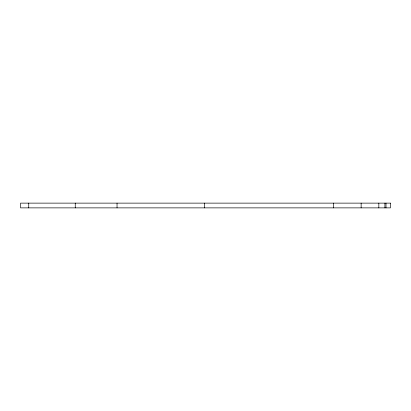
<?xml version="1.0" encoding="UTF-8"?>
<svg xmlns="http://www.w3.org/2000/svg" width="411" height="411" viewBox="0 0 411 411"><rect width="100%" height="100%" fill="white"/><g stroke="black" fill="none" stroke-linecap="round" stroke-linejoin="round"><path stroke-width="0.62" d="M386.006 203.126L386.006 207.874M384.912 203.126L384.912 207.874M378.834 203.126L378.834 207.874M361.135 203.126L361.135 207.874M333.403 203.126L333.403 207.874M204.591 203.126L204.591 207.874M117.037 203.126L117.037 207.874M75.249 203.126L75.249 207.874M28.744 203.126L28.744 207.874M390.45 203.126L20.55 203.126L20.55 207.874L390.45 207.874L390.45 203.126"/></g></svg>
